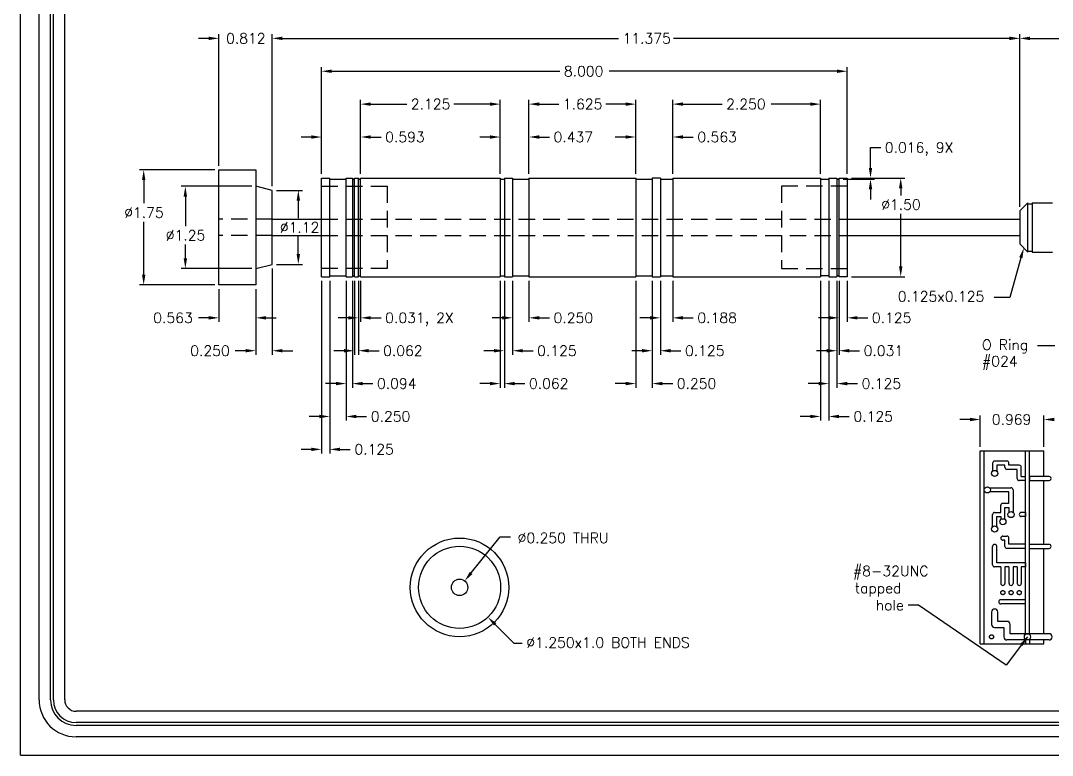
# Model space of a CAD drawing. Extents: x -2.8 to 21.9, y -5.7 to 13.4.
# Drawn here: x -2.84 to 12.86, y -5.75 to 5.43 of the extents above; entities that cross this region are included whole.
import ezdxf

# ---------------------------------------------------------------- set-up
doc = ezdxf.new("R2010")
doc.units = 0
doc.linetypes.add('DASHED2', pattern=[0.375, 0.25, -0.125])
doc.layers.get('0').update_dxf_attribs({"linetype": 'CONTINUOUS'})
for name, color, linetype in [('COMPUTER_INTERFACE_ARM', 7, 'CONTINUOUS'), ('DIMENSIONS', 1, 'CONTINUOUS'), ('FORM', 5, 'CONTINUOUS')]:
    doc.layers.add(name, color=color, linetype=linetype)
doc.styles.get("Standard").update_dxf_attribs({"font": 'simplex.shx'})

msp = doc.modelspace()

# ---------------------------------------------------------------- linework, layer by layer
for p, q in [((-2.845, -5.745), (-2.845, 13.38)), ((0.172, 1.408), (0.172, 3.158)), ((0.172, 3.158), (0.734, 3.158)), ((0.734, 3.158), (0.734, 1.408)), ((1.734, 3.033), (1.859, 3.033)), ((1.859, 1.533), (1.859, 3.033)), ((1.859, 3.018), (2.109, 3.018)), ((2.109, 1.533), (2.109, 3.033)), ((2.109, 3.033), (2.203, 3.033)), ((2.203, 3.033), (2.203, 1.533)), ((2.203, 3.018), (2.234, 3.018)), ((2.234, 1.533), (2.234, 3.033)), ((2.234, 3.033), (2.297, 3.033)), ((2.297, 1.533), (2.297, 3.033)), ((2.297, 3.018), (2.328, 3.018)), ((2.328, 1.533), (2.328, 3.033)), ((4.453, 3.033), (4.453, 1.533)), ((4.453, 3.018), (4.516, 3.018)), ((4.516, 3.033), (4.516, 1.533)), ((4.516, 3.033), (4.641, 3.033)), ((4.641, 3.033), (4.641, 1.533)), ((4.641, 3.018), (4.891, 3.018)), ((4.891, 3.033), (4.891, 1.533)), ((6.516, 3.033), (6.516, 1.533)), ((6.516, 3.018), (6.766, 3.018)), ((6.766, 3.033), (6.766, 1.533)), ((6.891, 3.033), (6.766, 3.033)), ((6.891, 3.033), (6.891, 1.533)), ((6.891, 3.018), (7.078, 3.018)), ((7.078, 3.033), (7.078, 1.533)), ((9.328, 3.033), (9.328, 1.533)), ((9.328, 3.018), (9.453, 3.018)), ((9.453, 3.033), (9.453, 1.533)), ((9.453, 3.033), (9.578, 3.033)), ((9.578, 3.033), (9.578, 1.533)), ((9.578, 3.018), (9.609, 3.018)), ((9.609, 1.533), (9.609, 3.033)), ((9.609, 3.033), (9.734, 3.033)), ((0.984, 2.846), (0.734, 2.908)), ((0.984, 1.721), (0.984, 2.846)), ((12.484, 1.908), (12.484, 2.658)), ((12.484, 2.643), (12.547, 2.643)), ((12.547, 2.658), (12.547, 1.908)), ((0.984, 2.408), (1.734, 2.408)), ((9.734, 2.408), (12.359, 2.408)), ((0.984, 2.158), (1.734, 2.158)), ((9.734, 2.158), (12.359, 2.158)), ((12.484, 1.924), (12.547, 1.924)), ((0.734, 1.658), (0.984, 1.721)), ((1.734, 1.533), (1.859, 1.533)), ((1.859, 1.549), (2.109, 1.549)), ((2.109, 1.533), (2.203, 1.533)), ((2.203, 1.549), (2.234, 1.549)), ((2.234, 1.533), (2.297, 1.533)), ((2.297, 1.549), (2.328, 1.549)), ((4.453, 1.549), (4.516, 1.549)), ((4.516, 1.533), (4.641, 1.533)), ((4.641, 1.549), (4.891, 1.549)), ((6.516, 1.549), (6.766, 1.549)), ((6.766, 1.533), (6.891, 1.533)), ((6.891, 1.549), (7.078, 1.549)), ((9.453, 1.549), (9.328, 1.549)), ((9.453, 1.533), (9.578, 1.533)), ((9.609, 1.549), (9.578, 1.549)), ((9.734, 1.533), (9.609, 1.533)), ((0.734, 1.408), (0.172, 1.408)), ((11.758, -4.052), (11.758, -1.114)), ((11.82, -4.052), (11.82, -1.114)), ((12.445, -3.896), (12.445, -1.114)), ((12.508, -3.896), (12.508, -1.114)), ((-2.845, -5.745), (21.905, -5.745))]:
    msp.add_line(p, q)
at = {"linetype": 'DASHED2'}
for p, q in [((1.734, 2.908), (2.734, 2.908)), ((2.734, 2.908), (2.734, 1.658)), ((9.734, 2.908), (8.734, 2.908)), ((8.734, 2.908), (8.734, 1.658)), ((0.984, 2.408), (0.172, 2.408)), ((1.734, 2.408), (9.734, 2.408)), ((0.984, 2.158), (0.172, 2.158)), ((1.734, 2.158), (9.734, 2.158)), ((2.734, 1.658), (1.734, 1.658)), ((8.734, 1.658), (9.734, 1.658))]:
    msp.add_line(p, q, dxfattribs=at)
at = {"linetype": 'CONTINUOUS'}
for p, q in [((11.758, -1.114), (12.727, -1.114)), ((12.727, -1.505), (12.727, -1.114)), ((11.945, -1.303), (11.945, -1.427)), ((12.163, -1.271), (11.977, -1.271)), ((12.133, -1.333), (12.008, -1.333)), ((12.008, -1.333), (12.008, -1.427)), ((12.133, -1.364), (12.133, -1.333)), ((12.32, -1.396), (12.165, -1.396)), ((12.195, -1.333), (12.195, -1.303)), ((12.351, -1.333), (12.195, -1.333)), ((12.32, -1.536), (12.32, -1.396)), ((12.383, -1.505), (12.383, -1.364)), ((12.445, -1.568), (12.352, -1.568)), ((12.383, -1.505), (12.445, -1.505)), ((12.805, -1.505), (12.508, -1.505)), ((12.508, -1.505), (12.508, -1.568)), ((12.508, -1.568), (12.805, -1.568)), ((12.727, -2.536), (12.727, -1.568)), ((11.899, -1.677), (12.226, -1.677)), ((12.258, -1.709), (12.258, -2.052)), ((12.195, -1.739), (11.899, -1.739)), ((12.195, -1.911), (12.195, -1.739)), ((12.07, -2.052), (12.07, -1.943)), ((12.102, -1.911), (12.195, -1.911)), ((12.133, -2.161), (12.133, -1.974)), ((12.133, -1.974), (12.195, -1.974)), ((12.195, -1.974), (12.195, -2.052)), ((11.945, -2.271), (11.945, -2.084)), ((11.977, -2.052), (12.07, -2.052)), ((12.008, -2.271), (12.008, -2.114)), ((12.008, -2.114), (12.07, -2.114)), ((12.07, -2.114), (12.07, -2.161)), ((12.445, -2.052), (12.383, -2.052)), ((12.445, -2.114), (12.383, -2.114)), ((12.445, -2.052), (12.445, -2.114)), ((12.445, -2.114), (12.445, -2.052)), ((12.102, -2.411), (12.163, -2.411)), ((12.133, -2.474), (12.102, -2.474)), ((12.133, -2.567), (12.133, -2.474)), ((12.195, -2.536), (12.195, -2.443)), ((11.945, -2.848), (11.945, -2.568)), ((12.008, -2.818), (12.008, -2.568)), ((12.445, -2.599), (12.165, -2.599)), ((12.445, -2.536), (12.195, -2.536)), ((12.508, -2.536), (12.805, -2.536)), ((12.508, -2.599), (12.805, -2.599)), ((12.727, -3.896), (12.727, -2.599)), ((12.445, -2.818), (12.008, -2.818)), ((12.445, -2.818), (12.445, -2.88)), ((12.07, -2.88), (11.977, -2.88)), ((12.07, -2.88), (12.07, -3.13)), ((12.195, -2.88), (12.133, -2.88)), ((12.133, -2.88), (12.133, -3.13)), ((12.195, -2.88), (12.195, -3.13)), ((12.258, -2.88), (12.258, -3.13)), ((12.32, -2.88), (12.258, -2.88)), ((12.32, -2.88), (12.32, -3.13)), ((12.445, -2.88), (12.383, -2.88)), ((12.383, -2.88), (12.383, -3.13)), ((12.445, -3.38), (12.07, -3.38)), ((12.445, -3.443), (12.07, -3.443)), ((11.93, -3.568), (11.93, -3.755)), ((12.024, -3.708), (12.024, -3.568)), ((12.164, -3.708), (12.024, -3.708)), ((12.211, -3.896), (12.211, -3.755)), ((11.977, -3.802), (12.117, -3.802)), ((12.117, -3.802), (12.117, -3.943)), ((12.805, -3.896), (12.211, -3.896)), ((11.758, -4.052), (12.727, -4.052)), ((12.805, -3.989), (12.164, -3.989)), ((12.445, -3.989), (12.445, -4.052)), ((12.508, -3.989), (12.508, -4.052)), ((12.727, -4.052), (12.727, -3.989))]:
    msp.add_line(p, q, dxfattribs=at)
for centre in [(11.977, -1.458), (11.867, -1.708), (12.227, -2.083), (12.102, -2.193), (11.977, -2.302), (12.477, -3.943)]:
    msp.add_circle(centre, 0.0469, dxfattribs=at)
for radius in [0.75, 0.625, 0.125]:
    msp.add_circle((3.835, -3.191), radius)
at = {"linetype": 'DASHED2'}
for centre in [(12.102, -3.271), (12.227, -3.271), (12.352, -3.271), (11.93, -3.943)]:
    msp.add_circle(centre, 0.0312, dxfattribs=at)
at = {"linetype": 'CONTINUOUS'}
for centre, radius, start, end in [((11.977, -1.303), 0.032, 90, 180), ((12.165, -1.364), 0.032, 180, 270), ((12.163, -1.303), 0.032, 0, 90), ((12.351, -1.365), 0.032, 0, 90), ((12.352, -1.536), 0.032, 180, 270), ((12.805, -1.536), 0.0313, 269.9999, 90.0001), ((12.226, -1.709), 0.032, 0, 90), ((12.102, -1.943), 0.032, 90, 180), ((11.977, -2.084), 0.032, 90, 180), ((12.383, -2.083), 0.0312, 90, 270), ((12.102, -2.443), 0.0312, 90, 270), ((12.163, -2.443), 0.032, 0.0001, 90), ((11.977, -2.568), 0.0312, 360, 180), ((12.165, -2.567), 0.032, 180.0001, 270), ((12.805, -2.568), 0.0312, 270, 90), ((11.977, -2.848), 0.032, 180, 270), ((12.102, -3.13), 0.0313, 180, 0), ((12.227, -3.13), 0.0313, 180, 360), ((12.352, -3.13), 0.0312, 180, 0), ((12.07, -3.411), 0.0312, 90, 270), ((11.977, -3.568), 0.0469, 0, 180), ((11.977, -3.755), 0.0469, 180, 269.9999), ((12.164, -3.755), 0.0469, 0, 89.9999), ((12.805, -3.943), 0.0469, 270, 90), ((12.164, -3.943), 0.0469, 180, 270.0001)]:
    msp.add_arc(centre, radius, start, end, dxfattribs=at)
at = {"layer": 'COMPUTER_INTERFACE_ARM'}
for p, q in [((1.734, 1.533), (1.734, 3.033)), ((2.328, 3.033), (4.453, 3.033)), ((4.891, 3.033), (6.516, 3.033)), ((7.078, 3.033), (9.328, 3.033)), ((9.734, 3.033), (9.734, 1.533)), ((12.484, 2.658), (12.359, 2.533)), ((12.359, 2.533), (12.359, 2.033)), ((12.547, 2.658), (12.859, 2.658)), ((12.484, 1.908), (12.359, 2.033)), ((12.547, 1.908), (12.859, 1.908)), ((2.328, 1.533), (4.453, 1.533)), ((4.891, 1.533), (6.516, 1.533)), ((7.078, 1.533), (9.328, 1.533))]:
    msp.add_line(p, q, dxfattribs=at)
at = {"layer": 'DIMENSIONS'}
for p, q in [((0.172, 3.221), (0.172, 5.221)), ((0.984, 2.908), (0.984, 5.221)), ((0.984, 2.908), (0.984, 5.221)), ((12.359, 2.596), (12.359, 5.221)), ((12.359, 2.596), (12.359, 5.221)), ((0.016, 5.158), (-0.14, 5.158)), ((1.14, 5.158), (6.253, 5.158)), ((1.14, 5.158), (1.296, 5.158)), ((12.203, 5.158), (7.091, 5.158)), ((12.515, 5.158), (14.028, 5.158)), ((1.734, 3.096), (1.734, 4.721)), ((9.734, 3.096), (9.734, 4.721)), ((1.89, 4.658), (5.36, 4.658)), ((9.578, 4.658), (6.109, 4.658)), ((2.328, 3.096), (2.328, 4.221)), ((2.484, 4.158), (3.031, 4.158)), ((4.297, 4.158), (3.75, 4.158)), ((4.453, 3.096), (4.453, 4.221)), ((4.891, 3.096), (4.891, 4.221)), ((5.047, 4.158), (5.343, 4.158)), ((6.36, 4.158), (6.063, 4.158)), ((6.516, 3.096), (6.516, 4.221)), ((7.078, 3.096), (7.078, 4.221)), ((7.234, 4.158), (7.829, 4.158)), ((9.172, 4.158), (8.578, 4.158)), ((9.328, 3.096), (9.328, 4.221)), ((1.578, 3.658), (1.422, 3.658)), ((1.734, 3.158), (1.734, 3.721)), ((2.328, 3.158), (2.328, 3.721)), ((2.484, 3.658), (2.64, 3.658)), ((4.297, 3.658), (4.141, 3.658)), ((4.453, 3.158), (4.453, 3.721)), ((4.891, 3.158), (4.891, 3.721)), ((5.047, 3.658), (5.203, 3.658)), ((6.36, 3.658), (6.204, 3.658)), ((6.516, 3.158), (6.516, 3.721)), ((7.078, 3.158), (7.078, 3.721)), ((7.234, 3.658), (7.39, 3.658)), ((10.088, 3.189), (10.088, 3.498)), ((10.088, 3.498), (10.244, 3.498)), ((0.109, 3.158), (-1.035, 3.158)), ((-0.972, 3.002), (-0.972, 2.65)), ((9.672, 3.018), (10.15, 3.018)), ((9.672, 3.018), (10.15, 3.018)), ((9.797, 3.033), (10.61, 3.033)), ((9.797, 3.033), (10.15, 3.033)), ((0.672, 2.908), (-0.401, 2.908)), ((1.047, 2.846), (1.444, 2.846)), ((10.088, 2.862), (10.088, 2.706)), ((10.548, 2.877), (10.548, 2.77)), ((-0.338, 2.752), (-0.338, 2.303)), ((1.381, 2.69), (1.381, 2.424)), ((-0.972, 1.564), (-0.972, 2.369)), ((10.548, 1.689), (10.548, 2.489)), ((1.381, 1.877), (1.381, 2.143)), ((-0.338, 1.814), (-0.338, 2.022)), ((12.376, 1.822), (12.209, 1.218)), ((0.672, 1.658), (-0.401, 1.658)), ((0.984, 1.658), (0.984, 0.346)), ((1.047, 1.721), (1.444, 1.721)), ((1.734, 1.471), (1.734, -1.154)), ((1.859, 1.471), (1.859, -1.154)), ((1.859, 1.471), (1.859, -0.654)), ((2.109, 1.471), (2.109, -0.154)), ((2.109, 1.471), (2.109, -0.654)), ((2.203, 1.471), (2.203, -0.154)), ((2.234, 1.471), (2.234, 0.346)), ((2.297, 1.471), (2.297, 0.346)), ((2.297, 1.471), (2.297, 0.846)), ((2.328, 1.471), (2.328, 0.846)), ((4.453, 1.471), (4.453, -0.154)), ((4.516, 1.471), (4.516, -0.154)), ((4.516, 1.471), (4.516, 0.346)), ((4.641, 1.471), (4.641, 0.346)), ((4.641, 1.471), (4.641, 0.846)), ((4.891, 1.471), (4.891, 0.846)), ((6.516, 1.471), (6.516, -0.154)), ((6.766, 1.471), (6.766, -0.154)), ((6.766, 1.471), (6.766, 0.346)), ((6.891, 1.471), (6.891, 0.346)), ((6.891, 1.471), (6.891, 0.846)), ((7.078, 1.471), (7.078, 0.846)), ((9.328, 1.471), (9.328, -0.654)), ((9.453, 1.471), (9.453, -0.654)), ((9.453, 1.471), (9.453, -0.154)), ((9.578, 1.471), (9.578, -0.154)), ((9.578, 1.471), (9.578, 0.346)), ((9.609, 1.471), (9.609, 0.346)), ((9.609, 1.471), (9.609, 0.846)), ((9.734, 1.471), (9.734, 0.846)), ((9.797, 1.533), (10.61, 1.533)), ((0.109, 1.408), (-1.035, 1.408)), ((0.172, 1.346), (0.172, 0.846)), ((0.734, 1.346), (0.734, 0.346)), ((0.734, 1.346), (0.734, 0.846)), ((12.209, 1.218), (11.972, 1.218)), ((0.016, 0.908), (-0.14, 0.908)), ((0.89, 0.908), (1.046, 0.908)), ((2.141, 0.908), (1.985, 0.908)), ((2.484, 0.908), (2.64, 0.908)), ((4.485, 0.908), (4.329, 0.908)), ((5.047, 0.908), (5.203, 0.908)), ((6.735, 0.908), (6.579, 0.908)), ((7.234, 0.908), (7.39, 0.908)), ((9.453, 0.908), (9.297, 0.908)), ((9.89, 0.908), (10.046, 0.908)), ((12.892, 0.483), (12.629, 0.483)), ((0.578, 0.408), (0.422, 0.408)), ((1.14, 0.408), (1.296, 0.408)), ((2.078, 0.408), (1.922, 0.408)), ((2.453, 0.408), (2.609, 0.408)), ((4.36, 0.408), (4.204, 0.408)), ((4.797, 0.408), (4.953, 0.408)), ((6.61, 0.408), (6.454, 0.408)), ((7.047, 0.408), (7.203, 0.408)), ((9.422, 0.408), (9.266, 0.408)), ((9.765, 0.408), (9.921, 0.408)), ((1.953, -0.092), (1.797, -0.092)), ((2.359, -0.092), (2.515, -0.092)), ((4.297, -0.092), (4.141, -0.092)), ((4.672, -0.092), (4.828, -0.092)), ((6.36, -0.092), (6.204, -0.092)), ((6.922, -0.092), (7.078, -0.092)), ((9.297, -0.092), (9.141, -0.092)), ((9.734, -0.092), (9.89, -0.092)), ((1.703, -0.592), (1.547, -0.592)), ((2.265, -0.592), (2.421, -0.592)), ((9.172, -0.592), (9.016, -0.592)), ((9.609, -0.592), (9.765, -0.592)), ((11.758, -1.052), (11.758, -0.575)), ((12.727, -1.052), (12.727, -0.575)), ((11.602, -0.638), (11.446, -0.638)), ((1.578, -1.092), (1.422, -1.092)), ((2.015, -1.092), (2.171, -1.092)), ((4.011, -2.972), (4.453, -2.424)), ((4.453, -2.424), (4.609, -2.424)), ((4.376, -3.754), (4.663, -4.041)), ((4.663, -4.041), (4.788, -4.041))]:
    msp.add_line(p, q, dxfattribs=at)
at = {"layer": 'DIMENSIONS', "linetype": 'CONTINUOUS'}
for p, q in [((10.818, -3.462), (10.662, -3.462)), ((12.152, -4.374), (10.818, -3.462)), ((12.477, -3.943), (12.152, -4.374))]:
    msp.add_line(p, q, dxfattribs=at)
at = {"layer": 'DIMENSIONS'}
for points in [[(0.016, 5.184), (0.016, 5.132), (0.172, 5.158)], [(1.14, 5.184), (1.14, 5.132), (0.984, 5.158)], [(1.14, 5.184), (1.14, 5.132), (0.984, 5.158)], [(12.203, 5.184), (12.203, 5.132), (12.359, 5.158)], [(12.515, 5.184), (12.515, 5.132), (12.359, 5.158)], [(1.89, 4.684), (1.89, 4.632), (1.734, 4.658)], [(9.578, 4.684), (9.578, 4.632), (9.734, 4.658)], [(2.484, 4.184), (2.484, 4.132), (2.328, 4.158)], [(4.297, 4.184), (4.297, 4.132), (4.453, 4.158)], [(5.047, 4.184), (5.047, 4.132), (4.891, 4.158)], [(6.36, 4.184), (6.36, 4.132), (6.516, 4.158)], [(7.234, 4.184), (7.234, 4.132), (7.078, 4.158)], [(9.172, 4.184), (9.172, 4.132), (9.328, 4.158)], [(1.578, 3.684), (1.578, 3.632), (1.734, 3.658)], [(2.484, 3.684), (2.484, 3.632), (2.328, 3.658)], [(4.297, 3.684), (4.297, 3.632), (4.453, 3.658)], [(5.047, 3.684), (5.047, 3.632), (4.891, 3.658)], [(6.36, 3.684), (6.36, 3.632), (6.516, 3.658)], [(7.234, 3.684), (7.234, 3.632), (7.078, 3.658)], [(-0.998, 3.002), (-0.946, 3.002), (-0.972, 3.158)], [(10.062, 3.189), (10.114, 3.189), (10.088, 3.033)], [(10.062, 2.862), (10.114, 2.862), (10.088, 3.018)], [(10.522, 2.877), (10.574, 2.877), (10.548, 3.033)], [(-0.364, 2.752), (-0.312, 2.752), (-0.338, 2.908)], [(1.355, 2.69), (1.407, 2.69), (1.381, 2.846)], [(12.351, 1.83), (12.422, 1.971), (12.4, 1.814)], [(-0.364, 1.814), (-0.312, 1.814), (-0.338, 1.658)], [(1.355, 1.877), (1.407, 1.877), (1.381, 1.721)], [(10.522, 1.689), (10.574, 1.689), (10.548, 1.533)], [(-0.998, 1.564), (-0.946, 1.564), (-0.972, 1.408)], [(0.016, 0.934), (0.016, 0.882), (0.172, 0.908)], [(0.89, 0.934), (0.89, 0.882), (0.734, 0.908)], [(2.141, 0.934), (2.141, 0.882), (2.297, 0.908)], [(2.484, 0.934), (2.484, 0.882), (2.328, 0.908)], [(4.485, 0.934), (4.485, 0.882), (4.641, 0.908)], [(5.047, 0.934), (5.047, 0.882), (4.891, 0.908)], [(6.735, 0.934), (6.735, 0.882), (6.891, 0.908)], [(7.234, 0.934), (7.234, 0.882), (7.078, 0.908)], [(9.453, 0.934), (9.453, 0.882), (9.609, 0.908)], [(9.89, 0.934), (9.89, 0.882), (9.734, 0.908)], [(0.578, 0.434), (0.578, 0.382), (0.734, 0.408)], [(1.14, 0.434), (1.14, 0.382), (0.984, 0.408)], [(2.078, 0.434), (2.078, 0.382), (2.234, 0.408)], [(2.453, 0.434), (2.453, 0.382), (2.297, 0.408)], [(4.36, 0.434), (4.36, 0.382), (4.516, 0.408)], [(4.797, 0.434), (4.797, 0.382), (4.641, 0.408)], [(6.61, 0.434), (6.61, 0.382), (6.766, 0.408)], [(7.047, 0.434), (7.047, 0.382), (6.891, 0.408)], [(9.422, 0.434), (9.422, 0.382), (9.578, 0.408)], [(9.765, 0.434), (9.765, 0.382), (9.609, 0.408)], [(1.953, -0.066), (1.953, -0.118), (2.109, -0.092)], [(2.359, -0.066), (2.359, -0.118), (2.203, -0.092)], [(4.297, -0.066), (4.297, -0.118), (4.453, -0.092)], [(4.672, -0.066), (4.672, -0.118), (4.516, -0.092)], [(6.36, -0.066), (6.36, -0.118), (6.516, -0.092)], [(6.922, -0.066), (6.922, -0.118), (6.766, -0.092)], [(9.297, -0.066), (9.297, -0.118), (9.453, -0.092)], [(9.734, -0.066), (9.734, -0.118), (9.578, -0.092)], [(1.703, -0.566), (1.703, -0.618), (1.859, -0.592)], [(2.265, -0.566), (2.265, -0.618), (2.109, -0.592)], [(9.172, -0.566), (9.172, -0.618), (9.328, -0.592)], [(9.609, -0.566), (9.609, -0.618), (9.453, -0.592)], [(11.602, -0.612), (11.602, -0.664), (11.758, -0.638)], [(12.883, -0.612), (12.883, -0.664), (12.727, -0.638)], [(1.578, -1.066), (1.578, -1.118), (1.734, -1.092)], [(2.015, -1.066), (2.015, -1.118), (1.859, -1.092)], [(4.031, -2.988), (3.913, -3.093), (3.991, -2.955)], [(4.358, -3.772), (4.266, -3.644), (4.394, -3.735)]]:
    msp.add_solid(points, dxfattribs=at)
at = {"layer": 'DIMENSIONS', "linetype": 'CONTINUOUS'}
msp.add_solid([(12.362, -4.052), (12.477, -3.943), (12.404, -4.083)], dxfattribs=at)
at = {"layer": 'FORM'}
for p, q in [((-2.563, -4.902), (-2.563, 11.303)), ((-2.39, -4.902), (-2.39, 11.303)), ((-2.347, -4.902), (-2.347, 11.303)), ((-2.174, -4.902), (-2.174, 11.303)), ((21.062, -5.075), (-2.001, -5.075)), ((21.062, -5.248), (-2.001, -5.248)), ((21.062, -5.291), (-2.001, -5.291)), ((21.062, -5.464), (-2.001, -5.464))]:
    msp.add_line(p, q, dxfattribs=at)
for radius in [0.562, 0.389, 0.346, 0.173]:
    msp.add_arc((-2.001, -4.902), radius, 180, 270, dxfattribs=at)

# ---------------------------------------------------------------- texts
at = {"layer": 'DIMENSIONS'}
for s, p in [('0.812', (0.281, 5.08)), ('11.375', (6.315, 5.08)), ('8.000', (5.422, 4.58)), ('2.125', (3.093, 4.08)), ('1.625', (5.406, 4.08)), ('2.250', (7.891, 4.08)), ('0.593', (2.703, 3.58)), ('0.437', (5.265, 3.58)), ('0.563', (7.453, 3.58)), ('0.016, 9X', (10.306, 3.42)), ('%%C1.50', (10.251, 2.552)), ('%%C1.75', (-1.269, 2.431)), ('%%C1.12', (1.099, 2.205)), ('%%C1.25', (-0.636, 2.085)), ('0.563', (-0.827, 0.83)), ('0.031, 2X', (2.703, 0.83)), ('0.250', (5.265, 0.83)), ('0.188', (7.453, 0.83)), ('0.125', (10.109, 0.83)), ('0.250', (-0.264, 0.33)), ('0.062', (2.671, 0.33)), ('0.125', (5.015, 0.33)), ('0.125', (7.265, 0.33)), ('0.031', (9.984, 0.33)), ('0.094', (2.578, -0.17)), ('0.062', (4.89, -0.17)), ('0.250', (7.14, -0.17)), ('0.125', (9.953, -0.17)), ('0.250', (2.484, -0.67)), ('0.125', (9.828, -0.67)), ('0.969', (11.934, -0.716)), ('0.125', (2.234, -1.17)), ('%%C0.250 THRU', (4.718, -2.517)), ('#8-32UNC', (9.821, -3.02)), ('tapped ', (9.849, -3.28)), ('hole', (10.168, -3.54)), ('%%C1.250x1.0 BOTH ENDS', (4.851, -4.108))]:
    msp.add_text(s, height=0.156, dxfattribs=at).set_placement(p)
at = {"layer": 'DIMENSIONS', "linetype": 'CONTINUOUS'}
for s, p in [('0.125x0.125', (10.503, 1.156)), ('O Ring', (11.785, 0.421)), ('#024', (11.785, 0.169))]:
    msp.add_text(s, height=0.156, dxfattribs=at).set_placement(p)

doc.saveas('drawing.dxf')
